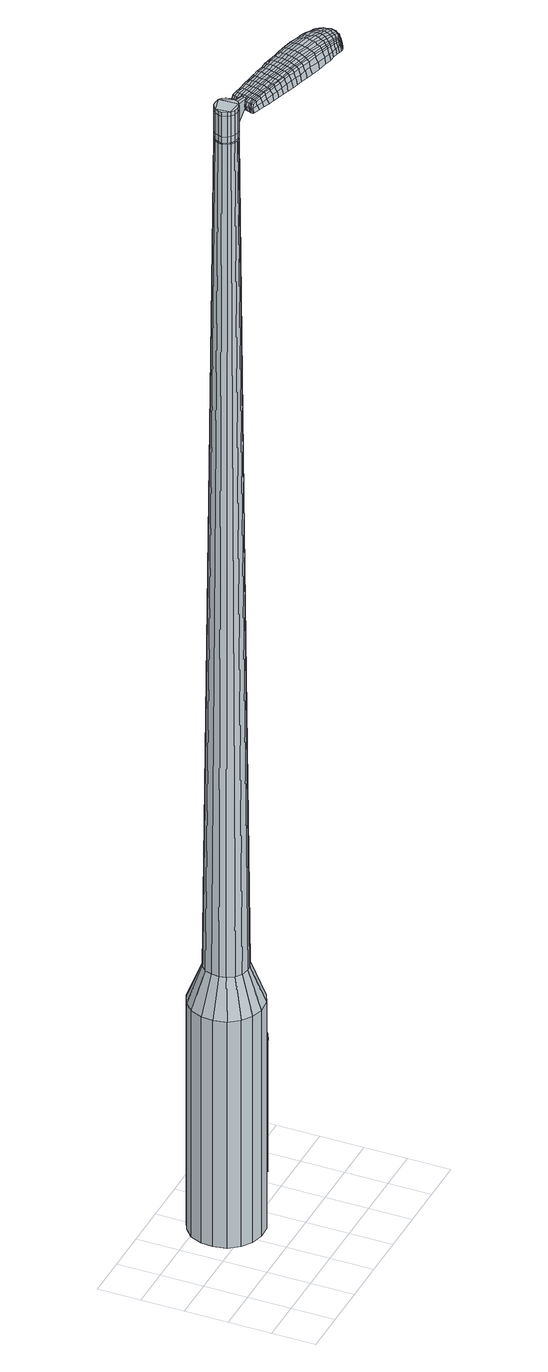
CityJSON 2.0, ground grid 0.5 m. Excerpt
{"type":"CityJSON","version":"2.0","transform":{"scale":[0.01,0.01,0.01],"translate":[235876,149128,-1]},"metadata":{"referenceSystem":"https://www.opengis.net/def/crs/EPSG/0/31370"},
"CityObjects":{
"object1":{"type":"GenericCityObject","attributes":{"cluster":1042,"mean_distance_to_centroid":0.217,"new_centroid_x":235877.11,"new_centroid_y":149129.23,"mean_distance_to_camera":8.55,"H1":11.81,"H2":18.75,"Z_final":110.43,"cluster2":-1,"proj_x":235875.88,"proj_y":149133.71,"id_line":63165,"bearing_l":254.74,"distance":4.65,"orientation":"left","G_obj":344.74},"geometry":[{"type":"MultiSurface","lod":"2","boundaries":[[[0,1,2,3]],[[1,4,5,2]],[[4,6,7,5]],[[6,8,9,7]],[[8,10,11,9]],[[10,12,13,11]],[[12,14,15,13]],[[14,16,17,15]],[[16,18,19,17]],[[18,20,21,19]],[[20,22,23,21]],[[22,24,25,23]],[[24,26,27,25]],[[26,28,29,27]],[[28,30,31,29]],[[30,32,33,31]],[[32,34,35,33]],[[34,0,3,35]],[[36,37,38,39]],[[38,40,41,42]],[[41,43,42]],[[42,44,45,46]],[[45,47,46]],[[46,48,49,50]],[[49,51,50]],[[42,46,50,38]],[[50,52,39,38]],[[53,36,39]],[[2,5,7,35]],[[7,9,11,15]],[[11,13,15]],[[15,17,19,23]],[[19,21,23]],[[23,25,27,31]],[[27,29,31]],[[15,23,31,7]],[[31,33,35,7]],[[3,2,35]],[[1,0,54,55]],[[0,34,56,54]],[[34,32,57,56]],[[32,30,58,57]],[[30,28,59,58]],[[28,26,60,59]],[[26,24,61,60]],[[24,22,62,61]],[[22,20,63,62]],[[20,18,64,63]],[[18,16,65,64]],[[16,14,66,65]],[[14,12,67,66]],[[12,10,68,67]],[[10,8,69,68]],[[8,6,70,69]],[[6,4,71,70]],[[4,1,55,71]],[[55,54,72,73]],[[54,56,74,72]],[[56,57,75,74]],[[57,58,76,75]],[[58,59,77,76]],[[59,60,78,77]],[[60,61,79,78]],[[61,62,80,79]],[[62,63,81,80]],[[63,64,82,81]],[[64,65,83,82]],[[65,66,84,83]],[[66,67,85,84]],[[67,68,86,85]],[[68,69,87,86]],[[69,70,88,87]],[[70,71,89,88]],[[71,55,73,89]],[[90,91,92,93]],[[74,94,91,90]],[[95,96,94,74]],[[97,98,96,95]],[[99,100,98,97]],[[78,101,100,99]],[[102,103,101,78]],[[80,104,103,102]],[[105,106,104,80]],[[107,108,106,105]],[[109,110,108,107]],[[111,112,110,109]],[[113,114,112,111]],[[86,115,114,113]],[[87,116,115,86]],[[117,118,116,87]],[[119,120,118,117]],[[93,92,120,119]],[[121,122,123,124]],[[125,121,124,126]],[[127,125,126,128]],[[129,127,128,130]],[[131,129,130,132]],[[133,131,132,134]],[[135,133,134,136]],[[137,135,136,138]],[[139,137,138,140]],[[141,139,140,142]],[[143,141,142,144]],[[145,143,144,146]],[[147,145,146,148]],[[149,147,148,150]],[[151,149,150,152]],[[153,151,152,154]],[[73,72,90,93]],[[72,74,90]],[[75,95,74]],[[75,76,97,95]],[[76,77,99,97]],[[77,78,99]],[[79,102,78]],[[79,80,102]],[[81,105,80]],[[81,82,107,105]],[[82,83,109,107]],[[83,84,111,109]],[[84,85,113,111]],[[85,86,113]],[[88,117,87]],[[88,89,119,117]],[[89,73,93,119]],[[155,156,92,91]],[[156,157,120,92]],[[157,158,118,120]],[[158,116,118]],[[159,114,115]],[[159,160,112,114]],[[160,161,110,112]],[[161,162,108,110]],[[162,163,106,108]],[[163,104,106]],[[164,103,104]],[[164,101,103]],[[165,100,101]],[[165,166,98,100]],[[166,167,96,98]],[[167,94,96]],[[155,91,94]],[[39,52,153,168]],[[156,155,169,154]],[[53,39,168,122]],[[155,94,123,169]],[[36,53,122,121]],[[94,167,124,123]],[[37,36,121,125]],[[167,166,126,124]],[[38,37,125,127]],[[166,165,128,126]],[[40,38,127,129]],[[165,101,130,128]],[[41,40,129,131]],[[101,164,132,130]],[[43,41,131,133]],[[164,104,134,132]],[[42,43,133,135]],[[104,163,136,134]],[[44,42,135,137]],[[163,162,138,136]],[[45,44,137,139]],[[162,161,140,138]],[[47,45,139,141]],[[161,160,142,140]],[[46,47,141,143]],[[160,159,144,142]],[[48,46,143,145]],[[159,115,146,144]],[[49,48,145,147]],[[115,116,148,146]],[[51,49,147,149]],[[116,158,150,148]],[[50,51,149,151]],[[158,157,152,150]],[[52,50,151,153]],[[157,156,154,152]],[[153,154,170,171]],[[154,169,172,170]],[[169,123,173,172]],[[123,122,174,173]],[[122,168,175,174]],[[168,153,171,175]],[[176,177,178,179]],[[180,176,179,181]],[[176,180,182,183]],[[177,176,183,184]],[[185,186,187,188]],[[189,185,188,190]],[[185,189,191,192]],[[186,185,192,193]],[[194,195,196,197]],[[198,194,197,199]],[[194,198,200,201]],[[195,194,201,202]],[[203,204,205,206]],[[207,203,206,208]],[[203,207,209,210]],[[204,203,210,211]],[[212,213,214,215]],[[216,212,215,217]],[[212,216,218,219]],[[213,212,219,220]],[[221,222,223,224]],[[225,221,224,226]],[[221,225,227,228]],[[222,221,228,229]],[[230,231,232,233]],[[222,230,233,223]],[[230,222,229,234]],[[231,230,234,235]],[[236,237,238,239]],[[231,236,239,232]],[[236,231,235,240]],[[237,236,240,241]],[[242,180,181,243]],[[237,242,243,238]],[[242,237,241,244]],[[180,242,244,182]],[[245,246,247,248]],[[249,245,248,250]],[[245,249,251,252]],[[246,245,252,253]],[[254,255,256,257]],[[246,254,257,247]],[[254,246,253,258]],[[255,254,258,259]],[[260,261,262,263]],[[255,260,263,256]],[[260,255,259,264]],[[261,260,264,265]],[[266,267,268,269]],[[261,266,269,262]],[[266,261,265,270]],[[267,266,270,271]],[[272,177,184,273]],[[267,272,273,268]],[[272,267,271,274]],[[177,272,274,178]],[[275,276,277,278]],[[279,275,278,280]],[[275,279,281,282]],[[276,275,282,283]],[[284,285,286,287]],[[276,284,287,277]],[[284,276,283,288]],[[285,284,288,289]],[[290,291,292,293]],[[285,290,293,286]],[[290,285,289,294]],[[291,290,294,295]],[[296,189,190,297]],[[291,296,297,292]],[[296,291,295,298]],[[189,296,298,191]],[[299,300,301,302]],[[303,299,302,304]],[[299,303,305,306]],[[300,299,306,307]],[[308,309,310,311]],[[300,308,311,301]],[[308,300,307,312]],[[309,308,312,313]],[[314,315,316,317]],[[309,314,317,310]],[[314,309,313,318]],[[315,314,318,319]],[[320,321,322,323]],[[315,320,323,316]],[[320,315,319,324]],[[321,320,324,325]],[[326,186,193,327]],[[321,326,327,322]],[[326,321,325,328]],[[186,326,328,187]],[[329,215,214,330]],[[331,329,330,332]],[[329,331,333,334]],[[215,329,334,217]],[[335,331,332,336]],[[337,335,336,338]],[[335,337,339,340]],[[331,335,340,333]],[[341,337,338,342]],[[343,341,342,344]],[[341,343,345,346]],[[337,341,346,339]],[[347,343,344,348]],[[349,347,348,350]],[[347,349,351,352]],[[343,347,352,345]],[[353,349,350,354]],[[204,353,354,205]],[[353,204,211,355]],[[349,353,355,351]],[[356,357,202,201]],[[358,356,201,200]],[[356,358,359,360]],[[357,356,360,361]],[[362,363,361,360]],[[364,362,360,359]],[[362,364,365,366]],[[363,362,366,367]],[[368,369,367,366]],[[370,368,366,365]],[[368,370,371,372]],[[369,368,372,373]],[[374,375,373,372]],[[376,374,372,371]],[[374,376,209,207]],[[375,374,207,208]],[[377,378,379,380]],[[279,377,380,281]],[[377,279,280,381]],[[378,377,381,382]],[[383,198,199,384]],[[378,383,384,379]],[[383,378,382,385]],[[198,383,385,200]],[[386,387,388,389]],[[225,386,389,227]],[[386,225,226,390]],[[387,386,390,391]],[[392,393,394,395]],[[387,392,395,388]],[[392,387,391,396]],[[393,392,396,397]],[[398,195,202,399]],[[393,398,399,394]],[[398,393,397,400]],[[195,398,400,196]],[[401,402,403,404]],[[183,401,404,184]],[[401,183,182,405]],[[402,401,405,406]],[[407,408,409,410]],[[402,407,410,403]],[[407,402,406,411]],[[408,407,411,412]],[[413,206,205,414]],[[408,413,414,409]],[[413,408,412,415]],[[206,413,415,208]],[[416,417,418,419]],[[188,416,419,190]],[[416,188,187,420]],[[417,416,420,421]],[[422,210,209,423]],[[417,422,423,418]],[[422,417,421,424]],[[210,422,424,211]],[[425,426,427,428]],[[303,425,428,305]],[[425,303,304,429]],[[426,425,429,430]],[[431,216,217,432]],[[426,431,432,427]],[[431,426,430,433]],[[216,431,433,218]],[[434,435,436,437]],[[249,434,437,251]],[[434,249,250,438]],[[435,434,438,439]],[[440,441,442,443]],[[435,440,443,436]],[[440,435,439,444]],[[441,440,444,445]],[[446,213,220,447]],[[441,446,447,442]],[[446,441,445,448]],[[213,446,448,214]],[[449,450,439,438]],[[248,449,438,250]],[[449,248,247,451]],[[450,449,451,452]],[[453,454,445,444]],[[450,453,444,439]],[[453,450,452,455]],[[454,453,455,456]],[[457,330,214,448]],[[454,457,448,445]],[[457,454,456,458]],[[330,457,458,332]],[[459,460,461,462]],[[306,459,462,307]],[[459,306,305,428]],[[460,459,428,427]],[[463,334,333,464]],[[460,463,464,461]],[[463,460,427,432]],[[334,463,432,217]],[[465,466,452,451]],[[257,465,451,247]],[[465,257,256,467]],[[466,465,467,468]],[[469,470,456,455]],[[466,469,455,452]],[[469,466,468,471]],[[470,469,471,472]],[[473,336,332,458]],[[470,473,458,456]],[[473,470,472,474]],[[336,473,474,338]],[[475,476,477,478]],[[312,475,478,313]],[[475,312,307,462]],[[476,475,462,461]],[[479,340,339,480]],[[476,479,480,477]],[[479,476,461,464]],[[340,479,464,333]],[[481,482,468,467]],[[263,481,467,256]],[[481,263,262,483]],[[482,481,483,484]],[[485,486,472,471]],[[482,485,471,468]],[[485,482,484,487]],[[486,485,487,488]],[[489,342,338,474]],[[486,489,474,472]],[[489,486,488,490]],[[342,489,490,344]],[[491,492,493,494]],[[318,491,494,319]],[[491,318,313,478]],[[492,491,478,477]],[[495,346,345,496]],[[492,495,496,493]],[[495,492,477,480]],[[346,495,480,339]],[[497,498,484,483]],[[269,497,483,262]],[[497,269,268,499]],[[498,497,499,500]],[[501,502,488,487]],[[498,501,487,484]],[[501,498,500,503]],[[502,501,503,504]],[[505,348,344,490]],[[502,505,490,488]],[[505,502,504,506]],[[348,505,506,350]],[[507,508,509,510]],[[324,507,510,325]],[[507,324,319,494]],[[508,507,494,493]],[[511,352,351,512]],[[508,511,512,509]],[[511,508,493,496]],[[352,511,496,345]],[[513,514,500,499]],[[273,513,499,268]],[[513,273,184,404]],[[514,513,404,403]],[[515,516,504,503]],[[514,515,503,500]],[[515,514,403,410]],[[516,515,410,409]],[[517,354,350,506]],[[516,517,506,504]],[[517,516,409,414]],[[354,517,414,205]],[[518,519,421,420]],[[328,518,420,187]],[[518,328,325,510]],[[519,518,510,509]],[[520,355,211,424]],[[519,520,424,421]],[[520,519,509,512]],[[355,520,512,351]],[[521,522,382,381]],[[278,521,381,280]],[[521,278,277,523]],[[522,521,523,524]],[[525,358,200,385]],[[522,525,385,382]],[[525,522,524,526]],[[358,525,526,359]],[[527,528,529,530]],[[228,527,530,229]],[[527,228,227,389]],[[528,527,389,388]],[[531,532,533,534]],[[528,531,534,529]],[[531,528,388,395]],[[532,531,395,394]],[[535,357,361,536]],[[532,535,536,533]],[[535,532,394,399]],[[357,535,399,202]],[[537,538,524,523]],[[287,537,523,277]],[[537,287,286,539]],[[538,537,539,540]],[[541,364,359,526]],[[538,541,526,524]],[[541,538,540,542]],[[364,541,542,365]],[[543,544,545,546]],[[234,543,546,235]],[[543,234,229,530]],[[544,543,530,529]],[[547,548,549,550]],[[544,547,550,545]],[[547,544,529,534]],[[548,547,534,533]],[[551,363,367,552]],[[548,551,552,549]],[[551,548,533,536]],[[363,551,536,361]],[[553,554,540,539]],[[293,553,539,286]],[[553,293,292,555]],[[554,553,555,556]],[[557,370,365,542]],[[554,557,542,540]],[[557,554,556,558]],[[370,557,558,371]],[[559,560,561,562]],[[240,559,562,241]],[[559,240,235,546]],[[560,559,546,545]],[[563,564,565,566]],[[560,563,566,561]],[[563,560,545,550]],[[564,563,550,549]],[[567,369,373,568]],[[564,567,568,565]],[[567,564,549,552]],[[369,567,552,367]],[[569,570,556,555]],[[297,569,555,292]],[[569,297,190,419]],[[570,569,419,418]],[[571,376,371,558]],[[570,571,558,556]],[[571,570,418,423]],[[376,571,423,209]],[[572,573,406,405]],[[244,572,405,182]],[[572,244,241,562]],[[573,572,562,561]],[[574,575,412,411]],[[573,574,411,406]],[[574,573,561,566]],[[575,574,566,565]],[[576,375,208,415]],[[575,576,415,412]],[[576,575,565,568]],[[375,576,568,373]],[[577,578,579,580]],[[580,579,581,582]],[[583,581,579,584]],[[584,579,578,585]],[[586,587,588,589]],[[589,588,590,591]],[[592,590,588,593]],[[593,588,587,594]],[[595,596,597,598]],[[598,597,599,600]],[[601,599,597,602]],[[602,597,596,603]],[[604,605,606,607]],[[607,606,608,609]],[[610,608,606,611]],[[611,606,605,612]],[[613,614,615,616]],[[616,615,617,618]],[[619,617,615,620]],[[620,615,614,621]],[[622,623,624,625]],[[625,624,626,627]],[[628,626,624,629]],[[629,624,623,630]],[[631,632,633,634]],[[634,633,623,622]],[[630,623,633,635]],[[635,633,632,636]],[[637,638,639,640]],[[640,639,632,631]],[[636,632,639,641]],[[641,639,638,642]],[[582,581,643,644]],[[644,643,638,637]],[[642,638,643,645]],[[645,643,581,583]],[[646,647,648,649]],[[649,648,650,651]],[[652,650,648,653]],[[653,648,647,654]],[[655,656,657,658]],[[658,657,647,646]],[[654,647,657,659]],[[659,657,656,660]],[[661,662,663,664]],[[664,663,656,655]],[[660,656,663,665]],[[665,663,662,666]],[[667,668,669,670]],[[670,669,662,661]],[[666,662,669,671]],[[671,669,668,672]],[[585,578,673,674]],[[674,673,668,667]],[[672,668,673,675]],[[675,673,578,577]],[[676,677,678,679]],[[679,678,680,681]],[[682,680,678,683]],[[683,678,677,684]],[[685,686,687,688]],[[688,687,677,676]],[[684,677,687,689]],[[689,687,686,690]],[[691,692,693,694]],[[694,693,686,685]],[[690,686,693,695]],[[695,693,692,696]],[[591,590,697,698]],[[698,697,692,691]],[[696,692,697,699]],[[699,697,590,592]],[[700,701,702,703]],[[703,702,704,705]],[[706,704,702,707]],[[707,702,701,708]],[[709,710,711,712]],[[712,711,701,700]],[[708,701,711,713]],[[713,711,710,714]],[[715,716,717,718]],[[718,717,710,709]],[[714,710,717,719]],[[719,717,716,720]],[[721,722,723,724]],[[724,723,716,715]],[[720,716,723,725]],[[725,723,722,726]],[[594,587,727,728]],[[728,727,722,721]],[[726,722,727,729]],[[729,727,587,586]],[[613,616,730,731]],[[731,730,732,733]],[[734,732,730,174]],[[174,730,616,618]],[[733,732,735,736]],[[736,735,737,738]],[[739,737,735,740]],[[740,735,732,734]],[[738,737,741,742]],[[742,741,743,744]],[[745,743,741,746]],[[746,741,737,739]],[[744,743,747,748]],[[748,747,749,750]],[[751,749,747,752]],[[752,747,743,745]],[[750,749,753,754]],[[754,753,605,604]],[[612,605,753,755]],[[755,753,749,751]],[[603,756,757,602]],[[602,757,758,601]],[[759,758,757,760]],[[760,757,756,761]],[[761,762,763,760]],[[760,763,764,759]],[[765,764,763,766]],[[766,763,762,767]],[[767,768,769,766]],[[766,769,770,765]],[[771,770,769,772]],[[772,769,768,773]],[[773,774,775,772]],[[772,775,776,771]],[[610,776,775,608]],[[608,775,774,609]],[[777,778,779,780]],[[780,779,680,682]],[[681,680,779,781]],[[781,779,778,782]],[[600,599,783,784]],[[784,783,778,777]],[[782,778,783,785]],[[785,783,599,601]],[[786,787,788,789]],[[789,788,626,628]],[[627,626,788,790]],[[790,788,787,791]],[[792,793,794,795]],[[795,794,787,786]],[[791,787,794,796]],[[796,794,793,797]],[[603,596,798,799]],[[799,798,793,792]],[[797,793,798,800]],[[800,798,596,595]],[[801,802,803,804]],[[804,803,584,585]],[[583,584,803,805]],[[805,803,802,806]],[[807,808,809,810]],[[810,809,802,801]],[[806,802,809,811]],[[811,809,808,812]],[[604,607,813,814]],[[814,813,808,807]],[[812,808,813,815]],[[815,813,607,609]],[[816,817,818,819]],[[819,818,589,591]],[[586,589,818,820]],[[820,818,817,821]],[[610,611,822,823]],[[823,822,817,816]],[[821,817,822,824]],[[824,822,611,612]],[[825,826,827,828]],[[828,827,704,706]],[[705,704,827,829]],[[829,827,826,830]],[[618,617,831,832]],[[832,831,826,825]],[[830,826,831,833]],[[833,831,617,619]],[[834,835,836]],[[836,835,650,652]],[[651,650,835,837]],[[837,835,838]],[[839,840,841,842]],[[842,841,835,834]],[[838,835,841,843]],[[843,841,840,844]],[[621,614,845,846]],[[846,845,840,839]],[[844,840,845,847]],[[847,845,614,613]],[[838,848,849,837]],[[837,849,649,651]],[[646,649,849,850]],[[850,849,848,851]],[[844,852,853,843]],[[843,853,848,838]],[[851,848,853,854]],[[854,853,852,855]],[[613,731,856,847]],[[847,856,852,844]],[[855,852,856,857]],[[857,856,731,733]],[[858,859,860,861]],[[861,860,707,708]],[[706,707,860,828]],[[828,860,859,825]],[[734,174,862,863]],[[863,862,859,858]],[[825,859,862,832]],[[832,862,174,618]],[[851,864,850]],[[850,864,658,646]],[[655,658,864,865]],[[865,864,866]],[[855,867,868,854]],[[854,868,864,851]],[[866,864,868,869]],[[869,868,867,870]],[[733,736,871,857]],[[857,871,867,855]],[[870,867,871,872]],[[872,871,736,738]],[[873,874,875,876]],[[876,875,713,714]],[[708,713,875,861]],[[861,875,874,858]],[[739,740,877,878]],[[878,877,874,873]],[[858,874,877,863]],[[863,877,740,734]],[[866,879,880,865]],[[865,880,664,655]],[[661,664,880,881]],[[881,880,879,882]],[[870,883,884,869]],[[869,884,879,866]],[[882,879,884,885]],[[885,884,883,886]],[[738,742,887,872]],[[872,887,883,870]],[[886,883,887,888]],[[888,887,742,744]],[[889,890,891,892]],[[892,891,719,720]],[[714,719,891,876]],[[876,891,890,873]],[[745,746,893,894]],[[894,893,890,889]],[[873,890,893,878]],[[878,893,746,739]],[[882,895,881]],[[881,895,670,661]],[[667,670,895,896]],[[896,895,897]],[[886,898,899,885]],[[885,899,895,882]],[[897,895,899,900]],[[900,899,898,901]],[[744,748,902,888]],[[888,902,898,886]],[[901,898,902,903]],[[903,902,748,750]],[[904,905,906,907]],[[907,906,725,726]],[[720,725,906,892]],[[892,906,905,889]],[[751,752,908,909]],[[909,908,905,904]],[[889,905,908,894]],[[894,908,752,745]],[[897,910,911,896]],[[896,911,674,667]],[[585,674,911,804]],[[804,911,910,801]],[[901,912,913,900]],[[900,913,910,897]],[[801,910,913,810]],[[810,913,912,807]],[[750,754,914,903]],[[903,914,912,901]],[[807,912,914,814]],[[814,914,754,604]],[[821,915,916,820]],[[820,916,729,586]],[[726,729,916,907]],[[907,916,915,904]],[[612,755,917,824]],[[824,917,915,821]],[[904,915,917,909]],[[909,917,755,751]],[[782,918,919,781]],[[781,919,679,681]],[[676,679,919,920]],[[920,919,918,921]],[[601,758,922,785]],[[785,922,918,782]],[[921,918,922,923]],[[923,922,758,759]],[[924,925,926,927]],[[927,926,629,630]],[[628,629,926,789]],[[789,926,925,786]],[[928,929,930,931]],[[931,930,925,924]],[[786,925,930,795]],[[795,930,929,792]],[[761,756,932,933]],[[933,932,929,928]],[[792,929,932,799]],[[799,932,756,603]],[[921,934,935,920]],[[920,935,688,676]],[[685,688,935,936]],[[936,935,934,937]],[[759,764,938,923]],[[923,938,934,921]],[[937,934,938,939]],[[939,938,764,765]],[[940,941,942,943]],[[943,942,635,636]],[[630,635,942,927]],[[927,942,941,924]],[[944,945,946,947]],[[947,946,941,940]],[[924,941,946,931]],[[931,946,945,928]],[[767,762,948,949]],[[949,948,945,944]],[[928,945,948,933]],[[933,948,762,761]],[[937,950,951,936]],[[936,951,694,685]],[[691,694,951,952]],[[952,951,950,953]],[[765,770,954,939]],[[939,954,950,937]],[[953,950,954,955]],[[955,954,770,771]],[[956,957,958,959]],[[959,958,641,642]],[[636,641,958,943]],[[943,958,957,940]],[[960,961,962,963]],[[963,962,957,956]],[[940,957,962,947]],[[947,962,961,944]],[[773,768,964,965]],[[965,964,961,960]],[[944,961,964,949]],[[949,964,768,767]],[[953,966,967,952]],[[952,967,698,691]],[[591,698,967,819]],[[819,967,966,816]],[[771,776,968,955]],[[955,968,966,953]],[[816,966,968,823]],[[823,968,776,610]],[[806,969,970,805]],[[805,970,645,583]],[[642,645,970,959]],[[959,970,969,956]],[[812,971,972,811]],[[811,972,969,806]],[[956,969,972,963]],[[963,972,971,960]],[[609,774,973,815]],[[815,973,971,812]],[[960,971,973,965]],[[965,973,774,773]],[[577,580,179,178]],[[580,582,181,179]],[[592,593,192,191]],[[593,594,193,192]],[[595,598,197,196]],[[598,600,199,197]],[[619,620,219,218]],[[620,621,220,219]],[[622,625,224,223]],[[625,627,226,224]],[[631,634,233,232]],[[634,622,223,233]],[[637,640,239,238]],[[640,631,232,239]],[[582,644,243,181]],[[644,637,238,243]],[[652,653,252,251]],[[653,654,253,252]],[[654,659,258,253]],[[659,660,259,258]],[[660,665,264,259]],[[665,666,265,264]],[[666,671,270,265]],[[671,672,271,270]],[[672,675,274,271]],[[675,577,178,274]],[[682,683,282,281]],[[683,684,283,282]],[[684,689,288,283]],[[689,690,289,288]],[[690,695,294,289]],[[695,696,295,294]],[[696,699,298,295]],[[699,592,191,298]],[[700,703,302,301]],[[703,705,304,302]],[[709,712,311,310]],[[712,700,301,311]],[[715,718,317,316]],[[718,709,310,317]],[[721,724,323,322]],[[724,715,316,323]],[[594,728,327,193]],[[728,721,322,327]],[[777,780,380,379]],[[780,682,281,380]],[[600,784,384,199]],[[784,777,379,384]],[[627,790,390,226]],[[790,791,391,390]],[[791,796,396,391]],[[796,797,397,396]],[[797,800,400,397]],[[800,595,196,400]],[[705,829,429,304]],[[829,830,430,429]],[[830,833,433,430]],[[833,619,218,433]],[[834,836,437,436]],[[836,652,251,437]],[[839,842,443,442]],[[842,834,436,443]],[[621,846,447,220]],[[846,839,442,447]],[[974,975,976,977]],[[978,979,977,976]],[[980,981,982,983]],[[984,985,986,987]],[[975,988,989,976]],[[990,978,976,989]],[[991,980,983,992]],[[993,994,985,984]],[[988,995,996,989]],[[996,997,990,989]],[[998,991,992,999]],[[1000,994,993,1001]],[[995,1002,1003,996]],[[1003,1004,997,996]],[[1005,998,999,1006]],[[1007,1000,1001,1008]],[[1009,1010,1011,1012]],[[1013,1014,1010,1009]],[[1013,1015,1016,1014]],[[1015,1017,1018,1016]],[[1019,1020,1021,1022]],[[1023,1024,1020,1019]],[[1025,1026,1024,1023]],[[1027,1028,1026,1025]],[[1022,1011,1010,1019]],[[1019,1010,1014,1023]],[[1014,1016,1025,1023]],[[1016,1018,1027,1025]],[[983,982,979,978]],[[992,983,978,990]],[[997,999,992,990]],[[1004,1006,999,997]],[[984,987,981,980]],[[993,984,980,991]],[[1001,993,991,998]],[[1008,1001,998,1005]],[[985,1009,1012,986]],[[994,1013,1009,985]],[[1015,1013,994,1000]],[[1017,1015,1000,1007]],[[1029,1030,1031,1032]],[[1031,1033,1034,1035]],[[1031,1035,1036,1037]],[[1031,1037,1032]],[[1038,1029,1032,1039]],[[1040,1039,1032,1041]],[[1042,1041,1032]],[[1043,1031,1030,1044]],[[1045,1043,1044,1046]],[[1047,1045,1046,1048]],[[1049,1047,1048,1050]],[[1051,1049,1050,1052]],[[1052,1053,1054,1055]],[[1052,1055,1056,1057]],[[1052,1057,1058,1059]],[[1058,1060,1061,1062]],[[1058,1062,1063,1064]],[[1058,1064,1059]],[[1052,1059,1051]],[[1065,1066,1030,1029]],[[1067,1068,1033,1031]],[[1069,1070,1042,1032]],[[1066,1071,1044,1030]],[[1072,1067,1031,1043]],[[1071,1073,1046,1044]],[[1074,1072,1043,1045]],[[1073,1075,1048,1046]],[[1076,1074,1045,1047]],[[1075,1077,1050,1048]],[[1078,1076,1047,1049]],[[1077,1079,1052,1050]],[[1080,1078,1049,1051]],[[1079,1081,1053,1052]],[[1082,1083,1060,1058]],[[1084,1080,1051,1059]],[[1054,1053,1081,1085]],[[1055,1054,1085,1086]],[[1056,1055,1086,1087]],[[1057,1056,1087,1088]],[[1058,1057,1088,1082]],[[1089,1065,1029,1038]],[[1090,1089,1038,1039]],[[1091,1090,1039,1040]],[[1092,1091,1040,1041]],[[1070,1092,1041,1042]],[[1034,1033,1068,1093]],[[1061,1060,1083,1094]],[[1035,1034,1093,1095]],[[1036,1035,1095,1096]],[[1037,1036,1096,1097]],[[1032,1037,1097,1069]],[[1062,1061,1094,1098]],[[1063,1062,1098,1099]],[[1064,1063,1099,1100]],[[1059,1064,1100,1084]]]}]}
},
"vertices":[
[154,113,384],[147,100,384],[147,100,96],[154,113,96],[137,89,384],[137,89,96],[124,83,384],[124,83,96],[109,82,384],[109,82,96],[95,86,384],[95,86,96],[83,94,384],[83,94,96],[74,106,384],[74,106,96],[71,121,384],[71,121,96],[72,135,384],[72,135,96],[78,149,384],[78,149,96],[89,159,384],[89,159,96],[102,165,384],[102,165,96],[117,166,384],[117,166,96],[131,162,384],[131,162,96],[143,154,384],[143,154,96],[151,142,384],[151,142,96],[155,128,384],[155,128,96],[125,130,1524],[122,134,1524],[119,136,1524],[126,121,1524],[114,137,1524],[109,137,1524],[102,132,1524],[105,135,1524],[100,128,1524],[99,123,1524],[103,115,1524],[101,118,1524],[107,112,1524],[112,111,1524],[120,113,1524],[116,111,1524],[124,116,1524],[126,125,1524],[137,117,429],[133,110,429],[138,126,429],[136,135,429],[131,142,429],[124,147,429],[115,149,429],[106,148,429],[98,145,429],[92,139,429],[89,131,429],[88,122,429],[90,114,429],[95,106,429],[102,101,429],[111,99,429],[119,100,429],[127,103,429],[126,121,1483],[124,116,1483],[126,125,1483],[125,130,1483],[122,134,1483],[119,136,1483],[114,137,1483],[109,137,1483],[105,135,1483],[102,132,1483],[100,128,1483],[99,123,1483],[101,118,1483],[103,115,1483],[107,112,1483],[112,111,1483],[116,111,1483],[120,113,1483],[125,121,1483],[125,121,1485],[123,117,1485],[123,117,1483],[126,125,1485],[125,129,1483],[125,129,1485],[122,133,1483],[122,133,1485],[118,136,1483],[118,136,1485],[114,137,1485],[110,137,1483],[110,137,1485],[105,135,1485],[102,131,1483],[102,131,1485],[100,127,1483],[100,127,1485],[100,123,1483],[100,123,1485],[101,119,1483],[101,119,1485],[104,115,1483],[104,115,1485],[107,112,1485],[112,111,1485],[116,112,1483],[116,112,1485],[120,114,1483],[120,114,1485],[125,130,1519],[126,125,1519],[126,125,1493],[125,130,1493],[122,134,1519],[122,134,1493],[119,136,1519],[119,136,1493],[114,137,1519],[114,137,1493],[109,137,1519],[109,137,1493],[105,135,1519],[105,135,1493],[102,132,1519],[102,132,1493],[100,128,1519],[100,128,1493],[99,123,1519],[99,123,1493],[101,118,1519],[101,118,1493],[103,115,1519],[103,115,1493],[107,112,1519],[107,112,1493],[112,111,1519],[112,111,1493],[116,111,1519],[116,111,1493],[120,113,1519],[120,113,1493],[124,116,1519],[124,116,1493],[126,121,1485],[124,116,1485],[120,113,1485],[116,111,1485],[103,115,1485],[101,118,1485],[99,123,1485],[100,128,1485],[102,132,1485],[109,137,1485],[119,136,1485],[122,134,1485],[125,130,1485],[126,121,1519],[126,121,1493],[143,113,1513],[143,113,1518],[144,116,1513],[145,119,1513],[145,119,1518],[144,116,1518],[210,77,1519],[203,79,1518],[204,78,1509],[211,75,1510],[218,75,1519],[219,73,1510],[218,76,1526],[210,79,1525],[203,81,1525],[221,114,1519],[214,116,1518],[212,115,1525],[219,113,1525],[229,112,1519],[228,111,1526],[231,113,1510],[222,115,1510],[215,117,1509],[287,78,1519],[286,75,1519],[287,74,1513],[288,78,1513],[287,82,1519],[288,82,1513],[285,83,1524],[285,79,1524],[284,75,1524],[215,98,1530],[208,99,1529],[207,96,1529],[214,94,1530],[224,95,1531],[223,92,1531],[225,99,1530],[216,101,1530],[209,103,1529],[137,119,1512],[137,116,1512],[138,116,1517],[138,118,1517],[138,121,1512],[139,121,1517],[139,122,1506],[138,118,1506],[137,116,1506],[268,63,1519],[264,63,1519],[265,62,1512],[268,61,1512],[270,63,1518],[271,61,1512],[270,64,1522],[268,64,1523],[264,65,1524],[260,64,1519],[254,65,1519],[255,64,1512],[260,63,1512],[260,66,1524],[254,67,1525],[248,66,1519],[241,68,1519],[241,67,1511],[249,65,1511],[248,68,1526],[240,70,1526],[230,71,1519],[230,70,1510],[229,73,1526],[140,101,1513],[147,98,1513],[147,100,1518],[140,102,1517],[135,103,1512],[136,103,1516],[135,102,1506],[141,99,1507],[148,97,1507],[154,96,1514],[162,93,1515],[161,95,1520],[154,97,1519],[155,94,1507],[162,92,1507],[169,91,1515],[176,89,1516],[175,90,1522],[168,93,1521],[169,89,1508],[176,87,1508],[183,86,1517],[190,84,1517],[189,86,1524],[182,88,1523],[183,85,1508],[190,82,1509],[197,82,1518],[196,83,1524],[197,80,1509],[278,97,1519],[275,99,1519],[274,97,1524],[277,96,1523],[280,96,1518],[279,95,1522],[281,97,1512],[279,98,1512],[276,100,1512],[270,100,1519],[265,102,1519],[264,101,1525],[269,99,1524],[272,101,1512],[266,103,1512],[259,104,1519],[251,106,1519],[250,105,1526],[258,103,1526],[261,105,1511],[253,107,1511],[240,109,1519],[239,108,1526],[242,110,1510],[148,130,1513],[156,128,1513],[157,129,1507],[149,131,1507],[143,131,1512],[144,131,1506],[143,130,1516],[147,129,1517],[155,127,1518],[163,127,1514],[170,125,1515],[172,126,1507],[164,128,1507],[162,126,1519],[169,124,1520],[178,124,1515],[185,122,1516],[186,123,1508],[179,125,1508],[177,123,1521],[184,121,1522],[192,121,1517],[199,119,1517],[201,120,1509],[194,122,1508],[191,119,1523],[198,118,1524],[207,118,1518],[208,119,1509],[205,116,1524],[144,117,1519],[143,114,1519],[151,115,1520],[150,112,1520],[152,118,1520],[144,120,1519],[158,113,1522],[157,110,1522],[165,111,1523],[164,108,1523],[166,114,1523],[159,116,1521],[172,109,1524],[172,106,1524],[180,107,1525],[179,104,1525],[180,110,1525],[173,112,1524],[187,105,1526],[186,102,1526],[194,103,1527],[193,100,1527],[195,107,1527],[188,108,1526],[201,101,1528],[200,98,1528],[202,105,1528],[282,79,1527],[281,76,1527],[282,83,1526],[278,85,1527],[278,81,1528],[277,77,1528],[272,82,1529],[271,79,1529],[272,86,1528],[265,88,1530],[265,84,1530],[264,81,1530],[258,86,1531],[257,83,1531],[258,90,1530],[250,93,1531],[249,89,1531],[248,85,1531],[236,92,1531],[235,88,1531],[237,96,1531],[282,94,1518],[283,92,1519],[284,92,1513],[283,95,1513],[280,94,1523],[282,92,1523],[285,87,1519],[286,88,1513],[284,87,1524],[272,63,1518],[275,64,1518],[274,65,1523],[271,64,1523],[273,62,1513],[276,63,1513],[278,66,1519],[281,68,1519],[280,69,1524],[277,67,1523],[279,65,1513],[282,68,1513],[284,71,1519],[282,72,1524],[285,71,1513],[210,81,1528],[210,82,1528],[204,85,1528],[203,83,1527],[218,78,1528],[219,80,1529],[211,85,1529],[212,88,1530],[205,90,1529],[204,87,1528],[220,82,1529],[221,85,1530],[213,91,1530],[206,93,1529],[222,89,1531],[219,112,1528],[218,109,1529],[227,107,1529],[227,110,1528],[212,113,1527],[211,111,1528],[217,106,1529],[226,103,1530],[210,107,1528],[141,130,1512],[140,128,1512],[141,127,1517],[142,129,1517],[142,131,1506],[141,129,1506],[139,125,1512],[140,124,1517],[140,125,1506],[133,104,1512],[134,106,1512],[134,105,1506],[134,103,1506],[135,105,1517],[135,106,1517],[134,108,1512],[135,111,1512],[136,110,1506],[135,107,1506],[136,108,1517],[136,111,1517],[136,113,1512],[137,113,1506],[137,113,1517],[140,103,1519],[140,105,1519],[147,101,1520],[147,103,1520],[141,107,1519],[142,109,1519],[148,105,1520],[149,107,1520],[142,112,1519],[149,110,1520],[147,128,1519],[146,126,1519],[154,124,1520],[154,126,1520],[145,123,1519],[153,121,1520],[154,99,1521],[155,100,1521],[161,96,1522],[162,98,1522],[155,103,1521],[156,105,1521],[162,100,1522],[163,103,1523],[157,108,1522],[164,106,1523],[161,125,1521],[161,123,1521],[168,121,1522],[169,123,1522],[160,119,1521],[167,118,1522],[168,94,1523],[169,96,1523],[175,92,1524],[176,93,1524],[169,98,1523],[170,101,1524],[176,96,1525],[177,99,1525],[171,104,1524],[178,102,1525],[176,121,1523],[175,119,1523],[182,118,1524],[183,120,1524],[174,116,1524],[182,114,1525],[182,89,1525],[183,91,1525],[189,87,1526],[190,89,1526],[183,94,1526],[184,97,1526],[191,92,1527],[191,94,1527],[185,99,1526],[192,97,1527],[190,118,1525],[190,116,1525],[197,114,1526],[197,117,1526],[189,112,1526],[196,111,1527],[196,85,1527],[197,87,1527],[198,89,1527],[198,92,1528],[199,95,1528],[205,115,1527],[204,113,1527],[203,109,1528],[278,95,1525],[280,92,1525],[275,96,1526],[276,94,1526],[281,88,1526],[277,89,1527],[269,65,1525],[272,66,1525],[268,67,1526],[266,66,1525],[274,67,1525],[277,70,1526],[273,71,1527],[270,68,1526],[280,73,1526],[275,74,1527],[270,98,1526],[271,95,1527],[264,100,1527],[265,97,1528],[272,91,1528],[265,93,1529],[261,67,1526],[263,68,1527],[256,69,1528],[255,68,1527],[265,70,1527],[267,72,1528],[260,74,1529],[258,71,1528],[269,75,1528],[262,77,1530],[258,102,1528],[258,99,1529],[250,104,1528],[250,101,1529],[258,95,1529],[250,97,1530],[249,69,1528],[250,71,1528],[242,73,1529],[241,71,1528],[252,73,1529],[254,76,1530],[245,78,1530],[244,75,1530],[255,79,1530],[247,82,1531],[239,107,1529],[239,104,1529],[238,100,1530],[230,75,1528],[231,76,1529],[232,79,1530],[233,82,1530],[234,85,1531],[205,79,1509],[204,81,1518],[211,79,1518],[212,77,1509],[219,77,1519],[220,75,1510],[218,78,1525],[210,81,1525],[204,83,1525],[212,113,1525],[213,114,1518],[220,112,1518],[219,111,1525],[228,110,1519],[227,109,1525],[230,112,1510],[222,114,1509],[215,115,1509],[284,75,1513],[284,75,1519],[284,79,1519],[285,78,1513],[284,82,1519],[285,82,1513],[283,82,1524],[283,79,1524],[282,76,1524],[208,96,1528],[209,99,1528],[216,97,1529],[215,94,1529],[224,95,1529],[223,92,1529],[225,99,1529],[216,101,1529],[209,103,1528],[140,115,1516],[139,115,1512],[139,118,1512],[140,118,1516],[140,121,1512],[141,120,1516],[141,121,1506],[140,118,1506],[140,115,1506],[265,64,1512],[265,65,1519],[268,65,1518],[268,63,1512],[270,65,1518],[270,63,1512],[269,66,1522],[268,66,1523],[265,67,1523],[255,66,1512],[254,67,1519],[260,66,1519],[261,65,1512],[260,68,1524],[254,69,1525],[242,69,1511],[241,70,1519],[249,68,1519],[249,67,1511],[248,70,1525],[241,72,1526],[230,73,1519],[231,72,1510],[230,75,1526],[148,101,1518],[148,100,1513],[141,103,1513],[141,104,1517],[136,104,1512],[137,105,1515],[137,103,1506],[142,101,1506],[149,99,1507],[162,97,1520],[162,95,1514],[155,98,1514],[155,99,1519],[156,96,1507],[163,94,1507],[176,92,1522],[176,90,1516],[169,93,1515],[169,94,1521],[170,91,1508],[177,89,1508],[190,87,1523],[190,86,1517],[183,88,1516],[183,90,1522],[184,86,1508],[191,84,1508],[197,84,1517],[197,85,1524],[198,82,1509],[273,96,1523],[274,97,1519],[277,96,1518],[276,94,1523],[279,95,1518],[278,94,1522],[280,96,1512],[278,97,1512],[275,98,1512],[263,99,1525],[264,100,1519],[269,98,1519],[269,97,1524],[271,99,1512],[266,101,1512],[250,103,1526],[251,104,1519],[258,102,1519],[257,101,1525],[260,103,1511],[253,106,1511],[240,107,1519],[239,106,1526],[241,109,1510],[157,127,1507],[155,126,1513],[148,128,1513],[149,129,1506],[143,129,1512],[144,129,1506],[144,128,1515],[147,127,1517],[154,126,1518],[171,124,1507],[170,123,1514],[163,125,1514],[164,126,1507],[162,124,1519],[169,122,1520],[186,121,1508],[185,120,1516],[177,122,1515],[179,123,1508],[176,121,1521],[184,119,1522],[201,118,1508],[199,117,1517],[192,119,1516],[193,120,1508],[191,118,1522],[198,116,1523],[206,116,1517],[208,117,1509],[205,114,1524],[145,117,1518],[144,114,1518],[151,115,1519],[151,112,1519],[152,117,1519],[159,113,1520],[158,110,1520],[166,111,1521],[165,108,1521],[167,114,1521],[159,116,1520],[173,109,1523],[172,106,1523],[180,107,1524],[179,104,1524],[181,110,1524],[174,112,1523],[187,105,1525],[186,102,1525],[194,103,1526],[194,100,1526],[195,106,1526],[188,108,1525],[201,101,1527],[201,98,1527],[202,104,1527],[280,76,1526],[281,80,1526],[281,83,1525],[277,84,1526],[277,81,1526],[276,77,1526],[270,79,1528],[271,82,1528],[271,86,1527],[265,88,1528],[264,84,1529],[263,81,1529],[256,83,1530],[257,86,1530],[258,90,1529],[249,92,1530],[249,88,1530],[248,85,1530],[236,89,1530],[236,92,1530],[237,95,1530],[282,92,1513],[281,91,1518],[280,93,1518],[281,94,1512],[279,93,1523],[280,91,1523],[283,87,1519],[284,87,1513],[282,87,1523],[273,67,1523],[274,66,1518],[272,65,1518],[271,66,1523],[272,64,1512],[274,65,1512],[278,70,1523],[280,70,1519],[277,68,1519],[276,68,1523],[277,67,1513],[280,69,1513],[282,72,1519],[281,73,1524],[283,72,1513],[204,85,1527],[211,83,1527],[210,82,1527],[204,84,1526],[219,79,1527],[219,80,1528],[206,90,1528],[213,88,1528],[212,85,1528],[205,88,1527],[220,83,1528],[221,86,1529],[214,91,1529],[207,93,1528],[222,89,1529],[227,107,1528],[218,109,1527],[218,110,1527],[227,108,1527],[212,112,1526],[211,110,1527],[217,105,1528],[226,103,1528],[210,107,1527],[143,127,1516],[142,128,1512],[142,129,1512],[143,128,1516],[143,129,1506],[143,128,1506],[141,124,1512],[142,124,1516],[142,125,1506],[137,104,1506],[136,105,1512],[136,104,1506],[137,105,1516],[137,106,1516],[138,110,1506],[137,110,1512],[137,108,1512],[137,107,1506],[138,108,1516],[138,110,1516],[138,113,1512],[139,112,1506],[139,113,1516],[141,105,1518],[141,104,1518],[148,102,1519],[148,103,1519],[143,109,1518],[142,107,1518],[149,105,1519],[149,107,1519],[143,112,1518],[150,110,1519],[154,124,1519],[147,126,1518],[147,127,1518],[154,125,1519],[146,123,1518],[153,121,1519],[155,100,1520],[162,97,1521],[162,98,1521],[156,105,1520],[156,103,1520],[163,100,1521],[164,103,1521],[157,108,1520],[164,106,1521],[169,121,1521],[161,122,1520],[162,123,1520],[169,122,1521],[160,119,1520],[168,117,1521],[169,96,1522],[169,95,1522],[176,93,1523],[176,94,1523],[171,101,1522],[170,98,1522],[177,96,1523],[178,99,1524],[171,104,1523],[179,102,1524],[183,117,1523],[176,119,1522],[176,120,1522],[183,118,1523],[175,116,1522],[182,114,1523],[183,91,1524],[190,88,1525],[190,89,1525],[185,97,1525],[184,94,1524],[191,92,1525],[192,95,1526],[186,99,1525],[193,97,1526],[197,114,1525],[190,115,1524],[190,117,1524],[197,115,1525],[189,112,1524],[196,110,1525],[197,87,1526],[197,86,1526],[199,92,1527],[198,90,1526],[200,95,1527],[204,112,1526],[205,114,1526],[203,108,1526],[278,92,1524],[277,94,1524],[274,95,1525],[275,93,1525],[280,88,1525],[276,89,1525],[267,68,1525],[271,67,1524],[269,67,1524],[265,67,1525],[273,72,1526],[276,71,1525],[274,69,1524],[270,69,1525],[278,73,1525],[275,74,1526],[270,95,1526],[269,96,1526],[263,98,1526],[264,97,1527],[271,91,1526],[264,92,1527],[256,70,1527],[262,69,1526],[261,68,1526],[255,69,1526],[260,75,1528],[267,73,1527],[264,71,1526],[258,72,1527],[269,76,1527],[262,78,1528],[258,98,1527],[257,100,1527],[250,102,1527],[250,101,1528],[258,94,1528],[250,97,1529],[242,74,1528],[250,72,1527],[249,71,1527],[241,73,1527],[245,79,1529],[254,77,1529],[252,74,1528],[244,76,1528],[255,80,1529],[247,82,1530],[238,104,1528],[238,105,1528],[238,100,1529],[231,77,1528],[230,76,1528],[233,82,1529],[232,79,1529],[235,85,1530],[136,103,1508],[138,110,1508],[169,100,1509],[167,93,1509],[190,94,1510],[188,86,1510],[228,83,1512],[225,74,1512],[208,78,1511],[210,87,1511],[245,78,1513],[258,75,1514],[256,66,1514],[243,69,1513],[140,116,1508],[171,108,1509],[192,102,1510],[230,92,1512],[213,96,1511],[248,87,1513],[261,83,1514],[142,123,1508],[173,115,1509],[194,110,1510],[233,101,1512],[215,105,1511],[263,92,1514],[250,96,1513],[143,129,1508],[175,123,1509],[197,119,1510],[235,110,1512],[218,114,1511],[265,101,1514],[253,105,1513],[271,72,1514],[276,72,1514],[274,65,1514],[269,64,1514],[274,80,1514],[278,79,1514],[276,88,1514],[280,85,1514],[278,96,1514],[282,92,1514],[282,73,1515],[285,76,1515],[285,74,1515],[280,69,1515],[283,77,1515],[286,77,1515],[284,82,1515],[286,78,1515],[285,86,1515],[286,79,1515],[141,157,334],[145,154,334],[145,154,165],[133,163,171],[141,157,165],[138,159,165],[136,160,166],[134,162,167],[133,162,169],[138,159,334],[136,160,333],[134,162,332],[133,162,331],[133,163,328],[153,142,165],[153,142,334],[156,127,165],[156,127,334],[155,112,165],[155,112,334],[149,99,165],[149,99,334],[138,88,165],[138,88,334],[134,86,334],[131,85,334],[128,83,333],[126,83,332],[125,82,331],[125,82,328],[134,86,165],[125,82,171],[125,82,169],[126,83,167],[128,83,166],[131,85,165],[140,154,334],[143,152,334],[143,152,165],[140,154,165],[131,160,171],[131,160,328],[150,141,334],[150,141,165],[154,127,334],[154,127,165],[152,113,334],[152,113,165],[146,101,334],[146,101,165],[137,91,334],[137,91,165],[133,89,334],[124,84,328],[124,84,171],[133,89,165],[130,87,334],[127,86,333],[125,85,332],[124,85,331],[137,156,334],[134,158,333],[133,159,332],[132,160,331],[137,156,165],[124,85,169],[134,158,166],[133,159,167],[132,160,169],[125,85,167],[127,86,166],[130,87,165]
]}
